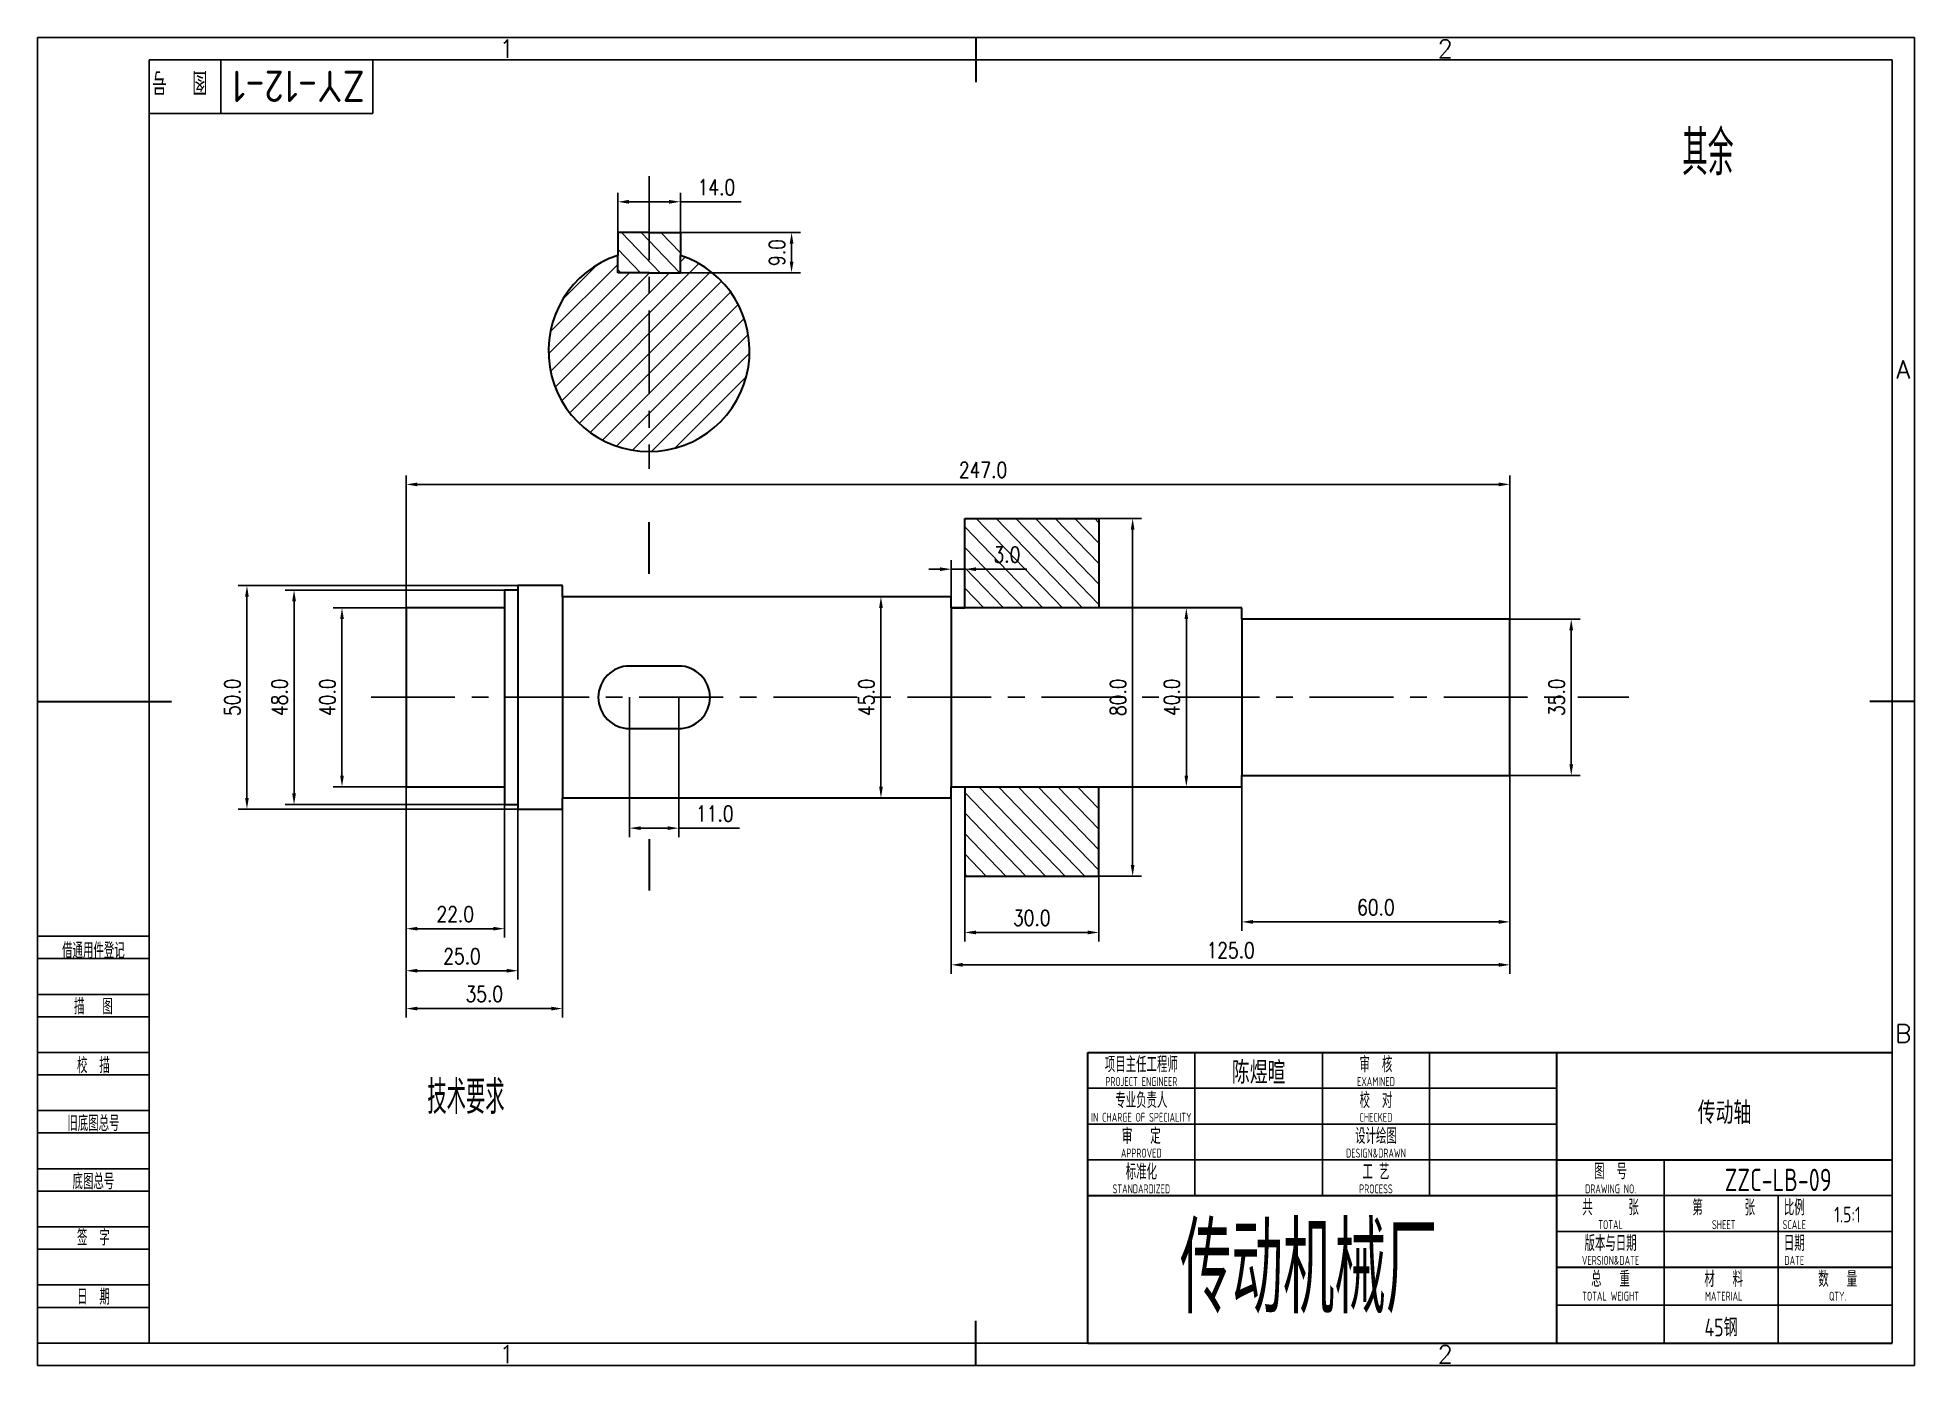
# Model space of a CAD drawing. Header units: millimetres. Extents: x 9435 to 9855, y 3347 to 3644.
import ezdxf
from ezdxf.enums import TextEntityAlignment as Align

# ---------------------------------------------------------------- set-up
doc = ezdxf.new("R2010")
doc.units = ezdxf.units.MM
doc.header["$LTSCALE"] = 15
doc.header["$PDMODE"] = 32
doc.linetypes.add('CENTER', pattern=[2, 1.25, -0.25, 0.25, -0.25])
doc.layers.add('1轮廓实线层', color=7, linetype='Continuous', lineweight=30)
for name, color, linetype in [('2细线层', 4, 'Continuous'), ('3中心线层', 1, 'CENTER'), ('5剖面线层', 2, 'Continuous'), ('6文字层', 3, 'Continuous'), ('7标注层', 4, 'Continuous'), ('图框层', 7, 'Continuous')]:
    doc.layers.add(name, color=color, linetype=linetype)
doc.styles.add('BS2024', font='romans.shx', dxfattribs={"width": 0.8, "bigfont": 'gbcbig.shx'})
doc.styles.add('PC_TEXTSTYLE', font='isocp.shx', dxfattribs={"width": 0.8, "bigfont": 'hzfs.shx'})
doc.styles.add('TH_GBDIM', font='romans.shx', dxfattribs={"width": 0.8, "bigfont": 'gbcbig.shx'})
doc.dimstyles.new('副本 BS2024_1.5：1', dxfattribs={"dimtxt": 3.5, "dimasz": 2.5, "dimexe": 2, "dimexo": 0, "dimgap": 1.5, "dimtad": 1, "dimdec": 1, "dimzin": 0, "dimdsep": 46, "dimtxsty": 'TH_GBDIM', "dimcen": 2.5, "dimclrd": 130, "dimclre": 130, "dimclrt": 3, "dimadec": 0, "dimazin": 0, "dimtfac": 0.714286, "dimtdec": 1, "dimtmove": 0, "dimatfit": 3, "dimfxl": 1, "dimtzin": 0, "dimlwd": -1, "dimlwe": -1, "dimarcsym": 1})

# ---------------------------------------------------------------- blocks, each defined once
blk = doc.blocks.new('PC_TITLE_BLOCK')
at = {"layer": '1轮廓实线层'}
for p, q in [((-180, 65), (0, 65)), ((-180, 0), (-180, 65)), ((-75, 0), (-75, 65)), ((-75, 41), (0, 41)), ((-180, 33), (-75, 33)), ((-75, 17), (0, 17)), ((-180, 0), (0, 0))]:
    blk.add_line(p, q, dxfattribs=at)
at = {"layer": '2细线层', "color": 101}
for p, q in [((-156, 33), (-156, 65)), ((-127.5, 33), (-127.5, 65)), ((-103.5, 33), (-103.5, 65)), ((-180, 57), (-75, 57)), ((-180, 49), (-75, 49)), ((-75, 41), (-180, 41)), ((-51, 0), (-51, 41)), ((-75, 33), (0, 33)), ((-25.5, 0), (-25.5, 33)), ((-75, 25), (0, 25)), ((-75, 8.5), (0, 8.5))]:
    blk.add_line(p, q, dxfattribs=at)
at = {"layer": '图框层'}
blk.add_line((0, 0), (0, 65), dxfattribs=at)
at = {"style": 'PC_TEXTSTYLE', "flags": 1}
for tag, p in [('产品名称或材料标记', (0, 17)), ('备注', (0, 8.5)), ('图纸张数', (0, 0))]:
    blk.add_attdef(tag, p, '', height=5, dxfattribs=at)
at = {"layer": '6文字层', "color": 101, "style": 'PC_TEXTSTYLE', "width": 0.667}
for s, height, p in [('项目主任工程师', 3.5, (-168, 62.5)), ('审  核', 3.5, (-115.5, 62.5)), ('PROJECT ENGINEER', 2, (-168, 58.5)), ('EXAMINED', 2, (-115.5, 58.5)), ('专业负责人', 3.5, (-168, 54.5)), ('校  对', 3.5, (-115.5, 54.5)), ('IN CHARGE OF SPECIALITY', 2, (-168, 50.5)), ('CHECKED', 2, (-115.5, 50.5)), ('审   定', 3.5, (-168, 46.5)), ('设计绘图', 3.5, (-115.5, 46.5)), ('APPROVED', 2, (-168, 42.5)), ('DESIGN&DRAWN', 2, (-115.5, 42.5)), ('标准化', 3.5, (-168, 38.5)), ('工 艺', 3.5, (-115.5, 38.5)), ('图  号', 3.5, (-63, 38.5)), ('STANDARDIZED', 2, (-168, 34.5)), ('PROCESS', 2, (-115.5, 34.5)), ('DRAWING NO.', 2, (-63, 34.5)), ('共      张', 3.5, (-63, 30.5)), ('第       张', 3.5, (-37.68, 30.5)), ('比例', 3.5, (-21.89, 30.5)), ('TOTAL', 2, (-63, 26.5)), ('SHEET', 2, (-37.68, 26.5)), ('SCALE', 2, (-21.89, 26.5)), ('版本与日期', 3.5, (-63, 22.5)), ('日期', 3.5, (-21.89, 22.5)), ('VERSION&DATE', 2, (-63, 18.5)), ('DATE', 2, (-21.89, 18.5)), ('总   重', 3.5, (-63, 14.5)), ('材   料', 3.5, (-37.68, 14.5)), ('数   量', 3.5, (-12.18, 14.5)), ('TOTAL WEIGHT', 2, (-63, 10.5)), ('MATERIAL', 2, (-37.68, 10.5)), ('QTY.', 2, (-12.18, 10.5))]:
    blk.add_text(s, height=height, dxfattribs=at).set_placement(p, align=Align.MIDDLE)
at = {"layer": '6文字层', "color": 101, "style": 'PC_TEXTSTYLE', "flags": 8}
for tag, height, width, p, p2 in [('项目主任工程师', 5, 1.056117, (-155, 58), (-128.5, 58)), ('审核', 5, 3.783727, (-102.5, 58), (-76, 58)), ('专业负责人', 5, 1.478564, (-155, 50), (-128.5, 50)), ('校对', 5, 3.783727, (-102.5, 50), (-76, 50)), ('审定', 5, 3.813757, (-155, 42), (-128.5, 42)), ('设计绘图', 5, 1.906878, (-102.5, 42), (-76, 42)), ('标准审查', 5, 1.855341, (-155, 34), (-128.5, 34)), ('工艺', 5, 3.97135, (-102.5, 34), (-76, 34)), ('图样代号', 5, 3.1875, (-48, 34), (-3, 34)), ('共几页', 3.5, 0.953151, (-66.69, 28.5), (-59.66, 28.5)), ('第几页', 3.5, 0.96618, (-41.38, 28.5), (-34.26, 28.5)), ('比例', 3.5, 3.31581, (-18, 27), (-2, 27)), ('版本与日期', 5, 1.295238, (-50, 18), (-27, 18)), ('日期', 3.5, 3.20214, (-17.33, 19), (-2, 19)), ('重量', 4, 3.957672, (-74, 1.5), (-52, 1.5)), ('材料', 4, 4.194226, (-50, 1.5), (-26.5, 1.5))]:
    blk.add_attdef(tag, text='', height=height, dxfattribs=dict(at, width=width)).set_placement(p, p2, align=Align.FIT)
blk = doc.blocks.new('PC_FJL_BLOCK')
at = {"layer": '2细线层'}
for p, q in [((-25, 91), (0, 91)), ((-25, 86), (0, 86)), ((-25, 78), (0, 78)), ((-25, 73), (0, 73)), ((-25, 65), (0, 65)), ((-25, 60), (0, 60)), ((-25, 52), (0, 52)), ((-25, 47), (0, 47)), ((-25, 39), (0, 39)), ((-25, 34), (0, 34)), ((-25, 26), (0, 26)), ((-25, 21), (0, 21)), ((-25, 13), (0, 13)), ((-25, 8), (0, 8)), ((-25, 0), (0, 0))]:
    blk.add_line(p, q, dxfattribs=at)
at = {"layer": '6文字层', "color": 3, "style": 'PC_TEXTSTYLE', "width": 0.667}
for s, p in [('借通用件登记', (-12.5, 87.97)), ('描   图', (-12.5, 75.47)), ('校  描', (-12.5, 62.31)), ('旧底图总号', (-12.5, 49.33)), ('底图总号', (-12.5, 36.33)), ('签  字', (-12.5, 23.8)), ('日  期', (-12.49, 10.5))]:
    blk.add_text(s, height=3.5, dxfattribs=at).set_placement(p, align=Align.MIDDLE)
at = {"layer": '6文字层', "style": 'PC_TEXTSTYLE'}
for tag, width, p, p2 in [('借通用件登记', 0.635294, (-23, 79), (-2, 79)), ('描图', 2.00708, (-23, 66), (-2, 66)), ('校图', 2.00708, (-23, 53), (-2, 53)), ('旧底图总号', 0.762353, (-23, 40), (-2, 40)), ('底图总号', 0.954947, (-23, 27), (-2, 27)), ('签字', 1.972174, (-23, 14), (-2, 14)), ('日期', 1.930213, (-23, 1), (-2, 1))]:
    blk.add_attdef(tag, text='', height=5, dxfattribs=dict(at, width=width)).set_placement(p, p2, align=Align.FIT)
blk = doc.blocks.new('PC_TYDH_BLOCK')
at = {"layer": '2细线层', "linetype": 'Continuous'}
for p, q in [((16, -12), (16, 0)), ((50, 0), (50, -12)), ((0, -12), (50, -12))]:
    blk.add_line(p, q, dxfattribs=at)
at = {"layer": '6文字层', "style": 'PC_TEXTSTYLE', "width": 0.667}
blk.add_text('图   号', height=5, rotation=180, dxfattribs=at).set_placement((13, -2.5))
at = {"layer": '6文字层', "style": 'PC_TEXTSTYLE', "width": 0.970975}
blk.add_attdef('图样代号', text='', height=7, rotation=180, dxfattribs=at).set_placement((48.24, -2.4), (18.35, -2.4), align=Align.FIT)
blk = doc.blocks.new('*D49')
at = {"layer": '2细线层', "color": 130, "transparency": 16777216}
for p, q in [((9552.72, 3521.37), (9480.1, 3521.37)), ((9482.1, 3518.87), (9482.1, 3473.87)), ((9552.72, 3471.37), (9480.1, 3471.37))]:
    blk.add_line(p, q, dxfattribs=at)
for points in [[(9481.68, 3518.87), (9482.51, 3518.87), (9482.1, 3521.37)], [(9481.68, 3473.87), (9482.51, 3473.87), (9482.1, 3471.37)]]:
    blk.add_solid(points, dxfattribs=at)
at = {"layer": 'Defpoints', "color": 0, "transparency": 16777216}
for p in [(9552.72, 3521.37), (9482.1, 3471.37), (9552.72, 3471.37)]:
    blk.add_point(p, dxfattribs=at)
at = {"layer": '2细线层', "color": 3, "transparency": 16777216, "insert": (9478.85, 3496.37), "char_height": 3.5, "attachment_point": 5, "rotation": 90, "style": 'TH_GBDIM'}
blk.add_mtext('50.0', dxfattribs=at)
blk = doc.blocks.new('*D50')
at = {"layer": '2细线层', "color": 130, "transparency": 16777216}
for p, q in [((9539.72, 3520.37), (9490.64, 3520.37)), ((9492.64, 3517.87), (9492.64, 3474.87)), ((9539.72, 3472.37), (9490.64, 3472.37))]:
    blk.add_line(p, q, dxfattribs=at)
for points in [[(9492.22, 3517.87), (9493.06, 3517.87), (9492.64, 3520.37)], [(9492.22, 3474.87), (9493.06, 3474.87), (9492.64, 3472.37)]]:
    blk.add_solid(points, dxfattribs=at)
at = {"layer": 'Defpoints', "color": 0, "transparency": 16777216}
for p in [(9539.72, 3520.37), (9492.64, 3472.37), (9539.72, 3472.37)]:
    blk.add_point(p, dxfattribs=at)
at = {"layer": '2细线层', "color": 3, "transparency": 16777216, "insert": (9489.39, 3496.37), "char_height": 3.5, "attachment_point": 5, "rotation": 90, "style": 'TH_GBDIM'}
blk.add_mtext('48.0', dxfattribs=at)
blk = doc.blocks.new('*D51')
at = {"layer": '2细线层', "color": 130, "transparency": 16777216}
for p, q in [((9517.72, 3516.37), (9501.37, 3516.37)), ((9503.37, 3513.87), (9503.37, 3478.87)), ((9517.72, 3476.37), (9501.37, 3476.37))]:
    blk.add_line(p, q, dxfattribs=at)
for points in [[(9502.96, 3513.87), (9503.79, 3513.87), (9503.37, 3516.37)], [(9502.96, 3478.87), (9503.79, 3478.87), (9503.37, 3476.37)]]:
    blk.add_solid(points, dxfattribs=at)
at = {"layer": 'Defpoints', "color": 0, "transparency": 16777216}
for p in [(9517.72, 3516.37), (9503.37, 3476.37), (9517.72, 3476.37)]:
    blk.add_point(p, dxfattribs=at)
at = {"layer": '2细线层', "color": 3, "transparency": 16777216, "insert": (9500.12, 3496.37), "char_height": 3.5, "attachment_point": 5, "rotation": 90, "style": 'TH_GBDIM'}
blk.add_mtext('40.0', dxfattribs=at)
blk = doc.blocks.new('*D52')
at = {"layer": '2细线层', "color": 130, "transparency": 16777216}
for p, q in [((9517.72, 3476.37), (9517.72, 3442.62)), ((9539.72, 3476.37), (9539.72, 3442.62)), ((9520.22, 3444.62), (9537.22, 3444.62))]:
    blk.add_line(p, q, dxfattribs=at)
for points in [[(9520.22, 3445.04), (9520.22, 3444.21), (9517.72, 3444.62)], [(9537.22, 3445.04), (9537.22, 3444.21), (9539.72, 3444.62)]]:
    blk.add_solid(points, dxfattribs=at)
at = {"layer": 'Defpoints', "color": 0, "transparency": 16777216}
for p in [(9517.72, 3476.37), (9539.72, 3476.37), (9539.72, 3444.62)]:
    blk.add_point(p, dxfattribs=at)
at = {"layer": '2细线层', "color": 3, "transparency": 16777216, "insert": (9528.72, 3447.87), "char_height": 3.5, "attachment_point": 5, "style": 'TH_GBDIM'}
blk.add_mtext('22.0', dxfattribs=at)
blk = doc.blocks.new('*D53')
at = {"layer": '2细线层', "color": 130, "transparency": 16777216}
for p, q in [((9517.72, 3476.37), (9517.72, 3433.22)), ((9542.72, 3471.37), (9542.72, 3433.22)), ((9520.22, 3435.22), (9540.22, 3435.22))]:
    blk.add_line(p, q, dxfattribs=at)
for points in [[(9520.22, 3435.64), (9520.22, 3434.8), (9517.72, 3435.22)], [(9540.22, 3435.64), (9540.22, 3434.8), (9542.72, 3435.22)]]:
    blk.add_solid(points, dxfattribs=at)
at = {"layer": 'Defpoints', "color": 0, "transparency": 16777216}
for p in [(9517.72, 3476.37), (9542.72, 3471.37), (9542.72, 3435.22)]:
    blk.add_point(p, dxfattribs=at)
at = {"layer": '2细线层', "color": 3, "transparency": 16777216, "insert": (9530.22, 3438.47), "char_height": 3.5, "attachment_point": 5, "style": 'TH_GBDIM'}
blk.add_mtext('25.0', dxfattribs=at)
blk = doc.blocks.new('*D54')
at = {"layer": '2细线层', "color": 130, "transparency": 16777216}
for p, q in [((9517.72, 3476.37), (9517.72, 3424.75)), ((9552.72, 3473.87), (9552.72, 3424.75)), ((9550.22, 3426.75), (9520.22, 3426.75))]:
    blk.add_line(p, q, dxfattribs=at)
for points in [[(9520.22, 3427.17), (9520.22, 3426.34), (9517.72, 3426.75)], [(9550.22, 3427.17), (9550.22, 3426.34), (9552.72, 3426.75)]]:
    blk.add_solid(points, dxfattribs=at)
at = {"layer": 'Defpoints', "color": 0, "transparency": 16777216}
for p in [(9517.72, 3476.37), (9552.72, 3473.87), (9517.72, 3426.75)]:
    blk.add_point(p, dxfattribs=at)
at = {"layer": '2细线层', "color": 3, "transparency": 16777216, "insert": (9535.22, 3430), "char_height": 3.5, "attachment_point": 5, "style": 'TH_GBDIM'}
blk.add_mtext('35.0', dxfattribs=at)
blk = doc.blocks.new('*D55')
at = {"layer": '2细线层', "color": 130, "transparency": 16777216}
for p, q in [((9704.72, 3478.87), (9704.72, 3444.14)), ((9764.72, 3478.87), (9764.72, 3444.14)), ((9762.22, 3446.14), (9707.22, 3446.14))]:
    blk.add_line(p, q, dxfattribs=at)
for points in [[(9707.22, 3446.56), (9707.22, 3445.72), (9704.72, 3446.14)], [(9762.22, 3446.56), (9762.22, 3445.72), (9764.72, 3446.14)]]:
    blk.add_solid(points, dxfattribs=at)
at = {"layer": 'Defpoints', "color": 0, "transparency": 16777216}
for p in [(9704.72, 3478.87), (9764.72, 3478.87), (9704.72, 3446.14)]:
    blk.add_point(p, dxfattribs=at)
at = {"layer": '2细线层', "color": 3, "transparency": 16777216, "insert": (9734.72, 3449.39), "char_height": 3.5, "attachment_point": 5, "style": 'TH_GBDIM'}
blk.add_mtext('60.0', dxfattribs=at)
blk = doc.blocks.new('*D56')
at = {"layer": '2细线层', "color": 130, "transparency": 16777216}
for p, q in [((9764.72, 3478.87), (9764.72, 3434.54)), ((9639.72, 3476.37), (9639.72, 3434.54)), ((9762.22, 3436.54), (9642.22, 3436.54))]:
    blk.add_line(p, q, dxfattribs=at)
for points in [[(9642.22, 3436.96), (9642.22, 3436.12), (9639.72, 3436.54)], [(9762.22, 3436.96), (9762.22, 3436.12), (9764.72, 3436.54)]]:
    blk.add_solid(points, dxfattribs=at)
at = {"layer": 'Defpoints', "color": 0, "transparency": 16777216}
for p in [(9764.72, 3478.87), (9639.72, 3476.37), (9639.72, 3436.54)]:
    blk.add_point(p, dxfattribs=at)
at = {"layer": '2细线层', "color": 3, "transparency": 16777216, "insert": (9702.22, 3439.79), "char_height": 3.5, "attachment_point": 5, "style": 'TH_GBDIM'}
blk.add_mtext('125.0', dxfattribs=at)
blk = doc.blocks.new('*D57')
at = {"layer": '2细线层', "color": 130, "transparency": 16777216}
for p, q in [((9517.72, 3516.37), (9517.72, 3545.99)), ((9764.72, 3513.87), (9764.72, 3545.99)), ((9762.22, 3543.99), (9520.22, 3543.99))]:
    blk.add_line(p, q, dxfattribs=at)
for points in [[(9520.22, 3544.41), (9520.22, 3543.57), (9517.72, 3543.99)], [(9762.22, 3544.41), (9762.22, 3543.57), (9764.72, 3543.99)]]:
    blk.add_solid(points, dxfattribs=at)
at = {"layer": 'Defpoints', "color": 0, "transparency": 16777216}
for p in [(9517.72, 3543.99), (9517.72, 3516.37), (9764.72, 3513.87)]:
    blk.add_point(p, dxfattribs=at)
at = {"layer": '2细线层', "color": 3, "transparency": 16777216, "insert": (9646.82, 3547.24), "char_height": 3.5, "attachment_point": 5, "style": 'TH_GBDIM'}
blk.add_mtext('247.0', dxfattribs=at)
blk = doc.blocks.new('*D58')
at = {"layer": '7标注层', "color": 130, "transparency": 16777216}
for p, q in [((9565.08, 3591.34), (9565.08, 3609.2)), ((9579.08, 3591.34), (9579.08, 3609.2)), ((9567.58, 3607.2), (9576.58, 3607.2)), ((9579.08, 3607.2), (9592.71, 3607.2))]:
    blk.add_line(p, q, dxfattribs=at)
for points in [[(9567.58, 3607.62), (9567.58, 3606.79), (9565.08, 3607.2)], [(9576.58, 3607.62), (9576.58, 3606.79), (9579.08, 3607.2)]]:
    blk.add_solid(points, dxfattribs=at)
at = {"layer": 'Defpoints', "color": 0, "transparency": 16777216}
for p in [(9579.08, 3607.2), (9565.08, 3591.34), (9579.08, 3591.34)]:
    blk.add_point(p, dxfattribs=at)
at = {"layer": '7标注层', "color": 3, "transparency": 16777216, "insert": (9587.15, 3610.45), "char_height": 3.5, "attachment_point": 5, "style": 'TH_GBDIM'}
blk.add_mtext('14.0', dxfattribs=at)
blk = doc.blocks.new('*D59')
at = {"layer": '7标注层', "color": 130, "transparency": 16777216}
for p, q in [((9572.08, 3600.34), (9605.97, 3600.34)), ((9603.97, 3593.84), (9603.97, 3597.84)), ((9572.08, 3591.34), (9605.97, 3591.34))]:
    blk.add_line(p, q, dxfattribs=at)
for points in [[(9603.56, 3597.84), (9604.39, 3597.84), (9603.97, 3600.34)], [(9603.56, 3593.84), (9604.39, 3593.84), (9603.97, 3591.34)]]:
    blk.add_solid(points, dxfattribs=at)
at = {"layer": 'Defpoints', "color": 0, "transparency": 16777216}
for p in [(9572.08, 3600.34), (9603.97, 3600.34), (9572.08, 3591.34)]:
    blk.add_point(p, dxfattribs=at)
at = {"layer": '7标注层', "color": 3, "transparency": 16777216, "insert": (9600.72, 3595.84), "char_height": 3.5, "attachment_point": 5, "rotation": 90, "style": 'TH_GBDIM'}
blk.add_mtext('9.0', dxfattribs=at)
blk = doc.blocks.new('*D60')
at = {"layer": '2细线层', "color": 130, "transparency": 16777216}
for p, q in [((9567.72, 3496.37), (9567.72, 3465.11)), ((9578.72, 3496.37), (9578.72, 3465.11)), ((9570.22, 3467.11), (9576.22, 3467.11)), ((9578.72, 3467.11), (9592.35, 3467.11))]:
    blk.add_line(p, q, dxfattribs=at)
for points in [[(9570.22, 3467.52), (9570.22, 3466.69), (9567.72, 3467.11)], [(9576.22, 3467.52), (9576.22, 3466.69), (9578.72, 3467.11)]]:
    blk.add_solid(points, dxfattribs=at)
at = {"layer": 'Defpoints', "color": 0, "transparency": 16777216}
for p in [(9567.72, 3496.37), (9578.72, 3496.37), (9578.72, 3467.11)]:
    blk.add_point(p, dxfattribs=at)
at = {"layer": '2细线层', "color": 3, "transparency": 16777216, "insert": (9586.79, 3470.36), "char_height": 3.5, "attachment_point": 5, "style": 'TH_GBDIM'}
blk.add_mtext('11.0', dxfattribs=at)
blk = doc.blocks.new('*D61')
at = {"layer": '7标注层', "color": 130, "transparency": 16777216}
for p, q in [((9623.97, 3518.87), (9621.97, 3518.87)), ((9623.97, 3516.37), (9623.97, 3476.37)), ((9623.97, 3473.87), (9621.97, 3473.87))]:
    blk.add_line(p, q, dxfattribs=at)
for points in [[(9623.56, 3516.37), (9624.39, 3516.37), (9623.97, 3518.87)], [(9623.56, 3476.37), (9624.39, 3476.37), (9623.97, 3473.87)]]:
    blk.add_solid(points, dxfattribs=at)
at = {"layer": 'Defpoints', "color": 0, "transparency": 16777216}
for p in [(9623.97, 3518.87), (9623.97, 3473.87), (9623.97, 3473.87)]:
    blk.add_point(p, dxfattribs=at)
at = {"layer": '7标注层', "color": 3, "transparency": 16777216, "insert": (9620.72, 3496.37), "char_height": 3.5, "attachment_point": 5, "rotation": 90, "style": 'TH_GBDIM'}
blk.add_mtext('45.0', dxfattribs=at)
blk = doc.blocks.new('*D62')
at = {"layer": '7标注层', "color": 130, "transparency": 16777216}
for p, q in [((9692.31, 3516.37), (9690.31, 3516.37)), ((9692.31, 3513.87), (9692.31, 3478.87)), ((9692.31, 3476.37), (9690.31, 3476.37))]:
    blk.add_line(p, q, dxfattribs=at)
for points in [[(9691.89, 3513.87), (9692.72, 3513.87), (9692.31, 3516.37)], [(9691.89, 3478.87), (9692.72, 3478.87), (9692.31, 3476.37)]]:
    blk.add_solid(points, dxfattribs=at)
at = {"layer": 'Defpoints', "color": 0, "transparency": 16777216}
for p in [(9692.31, 3516.37), (9692.31, 3476.37), (9692.31, 3476.37)]:
    blk.add_point(p, dxfattribs=at)
at = {"layer": '7标注层', "color": 3, "transparency": 16777216, "insert": (9689.06, 3496.37), "char_height": 3.5, "attachment_point": 5, "rotation": 90, "style": 'TH_GBDIM'}
blk.add_mtext('40.0', dxfattribs=at)
blk = doc.blocks.new('*D63')
at = {"layer": '7标注层', "color": 130, "transparency": 16777216}
for p, q in [((9764.72, 3513.87), (9780.44, 3513.87)), ((9778.44, 3511.37), (9778.44, 3481.37)), ((9764.72, 3478.87), (9780.44, 3478.87))]:
    blk.add_line(p, q, dxfattribs=at)
for points in [[(9778.02, 3511.37), (9778.86, 3511.37), (9778.44, 3513.87)], [(9778.02, 3481.37), (9778.86, 3481.37), (9778.44, 3478.87)]]:
    blk.add_solid(points, dxfattribs=at)
at = {"layer": 'Defpoints', "color": 0, "transparency": 16777216}
for p in [(9764.72, 3513.87), (9764.72, 3478.87), (9778.44, 3478.87)]:
    blk.add_point(p, dxfattribs=at)
at = {"layer": '7标注层', "color": 3, "transparency": 16777216, "insert": (9775.19, 3496.37), "char_height": 3.5, "attachment_point": 5, "rotation": 90, "style": 'TH_GBDIM'}
blk.add_mtext('35.0', dxfattribs=at)
blk = doc.blocks.new('*D64')
at = {"layer": '7标注层', "color": 130, "transparency": 16777216}
for p, q in [((9672.72, 3536.37), (9682.29, 3536.37)), ((9680.29, 3533.87), (9680.29, 3458.87)), ((9672.72, 3456.37), (9682.29, 3456.37))]:
    blk.add_line(p, q, dxfattribs=at)
for points in [[(9679.88, 3533.87), (9680.71, 3533.87), (9680.29, 3536.37)], [(9679.88, 3458.87), (9680.71, 3458.87), (9680.29, 3456.37)]]:
    blk.add_solid(points, dxfattribs=at)
at = {"layer": 'Defpoints', "color": 0, "transparency": 16777216}
for p in [(9672.72, 3536.37), (9672.72, 3456.37), (9680.29, 3456.37)]:
    blk.add_point(p, dxfattribs=at)
at = {"layer": '7标注层', "color": 3, "transparency": 16777216, "insert": (9677.04, 3496.37), "char_height": 3.5, "attachment_point": 5, "rotation": 90, "style": 'TH_GBDIM'}
blk.add_mtext('80.0', dxfattribs=at)
blk = doc.blocks.new('*D66')
at = {"layer": '7标注层', "color": 130, "transparency": 16777216}
for p, q in [((9637.22, 3525.03), (9634.72, 3525.03)), ((9639.72, 3518.87), (9639.72, 3527.03)), ((9639.72, 3525.03), (9642.72, 3525.03)), ((9642.72, 3516.37), (9642.72, 3527.03)), ((9645.22, 3525.03), (9656.59, 3525.03))]:
    blk.add_line(p, q, dxfattribs=at)
for points in [[(9637.22, 3525.44), (9637.22, 3524.61), (9639.72, 3525.03)], [(9645.22, 3525.44), (9645.22, 3524.61), (9642.72, 3525.03)]]:
    blk.add_solid(points, dxfattribs=at)
at = {"layer": 'Defpoints', "color": 0, "transparency": 16777216}
for p in [(9642.72, 3525.03), (9639.72, 3518.87), (9642.72, 3516.37)]:
    blk.add_point(p, dxfattribs=at)
at = {"layer": '7标注层', "color": 3, "transparency": 16777216, "insert": (9652.15, 3528.28), "char_height": 3.5, "attachment_point": 5, "style": 'TH_GBDIM'}
blk.add_mtext('3.0', dxfattribs=at)
blk = doc.blocks.new('*D67')
at = {"layer": '7标注层', "color": 130, "transparency": 16777216}
for p, q in [((9642.72, 3456.37), (9642.72, 3441.78)), ((9672.72, 3456.37), (9672.72, 3441.78)), ((9645.22, 3443.78), (9670.22, 3443.78))]:
    blk.add_line(p, q, dxfattribs=at)
for points in [[(9645.22, 3444.2), (9645.22, 3443.36), (9642.72, 3443.78)], [(9670.22, 3444.2), (9670.22, 3443.36), (9672.72, 3443.78)]]:
    blk.add_solid(points, dxfattribs=at)
at = {"layer": 'Defpoints', "color": 0, "transparency": 16777216}
for p in [(9642.72, 3456.37), (9672.72, 3456.37), (9672.72, 3443.78)]:
    blk.add_point(p, dxfattribs=at)
at = {"layer": '7标注层', "color": 3, "transparency": 16777216, "insert": (9657.72, 3447.03), "char_height": 3.5, "attachment_point": 5, "style": 'TH_GBDIM'}
blk.add_mtext('30.0', dxfattribs=at)

msp = doc.modelspace()

# ---------------------------------------------------------------- hatches: boundary and pattern name
at = {"layer": '3中心线层', "true_color": 0xf8d731}
h = msp.add_hatch(dxfattribs=at)
h.set_pattern_fill('ANSI31', color=40, angle=89)
h.paths.add_polyline_path([(9672.72, 3536.37), (9642.72, 3536.37), (9642.72, 3516.37), (9672.72, 3516.37)])
h.paths.add_polyline_path([(9672.72, 3476.37), (9642.72, 3476.37), (9642.72, 3456.37), (9672.72, 3456.37)])
at = {"layer": '5剖面线层', "true_color": 0xf8d731}
h = msp.add_hatch(dxfattribs=at)
h.set_pattern_fill('ANSI31', color=40, angle=89)
h.paths.add_polyline_path([(9579.08, 3600.34), (9572.08, 3600.34), (9565.08, 3600.34), (9565.08, 3595.22), (9565.08, 3591.34), (9572.08, 3591.34), (9579.08, 3591.34), (9579.08, 3595.22)])
h = msp.add_hatch(dxfattribs=at)
h.set_pattern_fill('ANSI31', color=40)
h.paths.add_polyline_path([(9579.08, 3595.22), (9579.08, 3591.34), (9572.08, 3591.34), (9565.08, 3591.34), (9565.08, 3595.22, 6.269058)])

# ---------------------------------------------------------------- linework, layer by layer
at = {"layer": '1轮廓实线层'}
for p, q in [((9645.24, 3643.93), (9645.24, 3633.93)), ((9435.24, 3495.43), (9465.24, 3495.43)), ((9855.24, 3495.43), (9845.24, 3495.43)), ((9645.24, 3346.93), (9645.24, 3356.93))]:
    msp.add_line(p, q, dxfattribs=at)
at = {"layer": '1轮廓实线层', "color": 0}
for p, q in [((9572.08, 3600.34), (9565.08, 3600.34)), ((9565.08, 3600.34), (9565.08, 3595.22)), ((9572.08, 3600.34), (9579.08, 3600.34)), ((9579.08, 3600.34), (9579.08, 3595.22)), ((9565.08, 3591.34), (9565.08, 3595.22)), ((9579.08, 3591.34), (9579.08, 3595.22)), ((9572.08, 3591.34), (9565.08, 3591.34)), ((9572.08, 3591.34), (9579.08, 3591.34)), ((9572.08, 3523.98), (9572.08, 3535.52)), ((9642.72, 3516.37), (9642.72, 3536.37)), ((9642.72, 3536.37), (9672.72, 3536.37)), ((9672.72, 3536.37), (9672.72, 3516.37)), ((9639.72, 3516.37), (9642.72, 3516.37)), ((9639.72, 3476.37), (9642.72, 3476.37)), ((9642.72, 3476.37), (9642.72, 3456.37)), ((9672.72, 3456.37), (9672.72, 3476.37)), ((9572.08, 3464.62), (9572.08, 3453.19)), ((9642.72, 3456.37), (9672.72, 3456.37))]:
    msp.add_line(p, q, dxfattribs=at)
at = {"layer": '1轮廓实线层', "color": 0, "lineweight": 30}
for p, q in [((9542.72, 3520.37), (9539.72, 3520.37)), ((9539.72, 3520.37), (9539.72, 3472.37)), ((9539.72, 3520.37), (9539.72, 3516.37)), ((9552.72, 3521.37), (9542.72, 3521.37)), ((9542.72, 3521.37), (9542.72, 3520.37)), ((9542.72, 3520.37), (9542.72, 3471.37)), ((9552.72, 3518.87), (9552.72, 3521.37)), ((9539.72, 3516.37), (9517.72, 3516.37)), ((9517.72, 3516.37), (9517.72, 3476.37)), ((9639.72, 3518.87), (9552.72, 3518.87)), ((9552.72, 3518.87), (9552.72, 3473.87)), ((9552.72, 3518.87), (9552.72, 3496.37)), ((9639.72, 3516.37), (9639.72, 3518.87)), ((9704.72, 3516.37), (9639.72, 3516.37)), ((9639.72, 3516.37), (9639.72, 3476.37)), ((9704.72, 3513.87), (9704.72, 3516.37)), ((9764.72, 3513.87), (9704.72, 3513.87)), ((9704.72, 3513.87), (9704.72, 3478.87)), ((9764.72, 3478.87), (9764.72, 3513.87)), ((9578.72, 3503.37), (9567.72, 3503.37)), ((9567.72, 3489.37), (9578.72, 3489.37)), ((9704.72, 3478.87), (9764.72, 3478.87)), ((9704.72, 3476.37), (9704.72, 3478.87)), ((9517.72, 3476.37), (9539.72, 3476.37)), ((9552.72, 3473.87), (9639.72, 3473.87)), ((9552.72, 3471.37), (9552.72, 3473.87)), ((9639.72, 3476.37), (9704.72, 3476.37)), ((9639.72, 3473.87), (9639.72, 3476.37)), ((9539.72, 3472.37), (9542.72, 3472.37)), ((9542.72, 3472.37), (9542.72, 3471.37)), ((9542.72, 3471.37), (9552.72, 3471.37))]:
    msp.add_line(p, q, dxfattribs=at)
at = {"layer": '1轮廓实线层', "color": 0}
msp.add_arc((9572.08, 3573.84), 22.5, 108.1262, 71.8738, dxfattribs=at)
at = {"layer": '1轮廓实线层', "color": 0, "lineweight": 30}
for centre, start, end in [((9567.72, 3496.37), 90, 270), ((9578.72, 3496.37), 270, 90)]:
    msp.add_arc(centre, 7, start, end, dxfattribs=at)
at = {"layer": '2细线层'}
for p, q in [((9435.24, 3346.93), (9435.24, 3643.93)), ((9855.24, 3643.93), (9435.24, 3643.93)), ((9435.24, 3643.93), (9435.24, 3638.93)), ((9645.24, 3643.93), (9645.24, 3638.93)), ((9855.24, 3643.93), (9855.24, 3346.93)), ((9855.24, 3495.43), (9850.24, 3495.43)), ((9435.24, 3346.93), (9435.24, 3351.93)), ((9645.24, 3346.93), (9645.24, 3351.93)), ((9435.24, 3346.93), (9855.24, 3346.93)), ((9855.24, 3346.93), (9850.24, 3346.93))]:
    msp.add_line(p, q, dxfattribs=at)
at = {"layer": '3中心线层'}
for p, q in [((9572.08, 3612.91), (9572.08, 3547.48)), ((9509.9, 3496.37), (9791.29, 3496.37))]:
    msp.add_line(p, q, dxfattribs=at)
at = {"layer": '3中心线层', "color": 0}
msp.add_line((9517.72, 3516.37), (9517.72, 3496.37), dxfattribs=at)
at = {"layer": '图框层'}
for p, q in [((9460.24, 3351.93), (9460.24, 3638.93)), ((9850.24, 3638.93), (9460.24, 3638.93)), ((9850.24, 3638.93), (9850.24, 3351.93)), ((9460.24, 3351.93), (9850.24, 3351.93))]:
    msp.add_line(p, q, dxfattribs=at)

# ---------------------------------------------------------------- block references
ref = msp.add_blockref('PC_TYDH_BLOCK', (9460.24, 3638.93), dxfattribs=at)
ref.add_attrib('图样代号', 'ZY-12-1', dxfattribs={"layer": '6文字层', "height": 7, "rotation": 180, "style": 'PC_TEXTSTYLE', "width": 0.918385}).set_placement((9508.48, 3636.53), (9478.59, 3636.53), align=Align.FIT)
msp.add_blockref('PC_FJL_BLOCK', (9460.24, 3351.93), dxfattribs=at)
ref = msp.add_blockref('PC_TITLE_BLOCK', (9850.24, 3351.93), dxfattribs=at)
ref.add_attrib('材料', '45钢', dxfattribs={"layer": '6文字层', "color": 101, "height": 4, "style": 'PC_TEXTSTYLE', "width": 0.8}).set_placement((9811.99, 3353.43), align=Align.CENTER)
ref.add_attrib('项目主任工程师', '陈煜暄', dxfattribs={"layer": '6文字层', "color": 101, "height": 5, "style": 'PC_TEXTSTYLE', "width": 0.8}).set_placement((9708.49, 3409.93), align=Align.CENTER)
ref.add_attrib('图样名称', '传动轴', dxfattribs={"layer": '6文字层', "color": 101, "height": 5, "style": 'PC_TEXTSTYLE', "width": 0.8}).set_placement((9812.74, 3400.93), align=Align.CENTER)
ref.add_attrib('图样代号', 'ZZC-LB-09', dxfattribs={"layer": '6文字层', "color": 101, "height": 5, "style": 'PC_TEXTSTYLE', "width": 0.8}).set_placement((9824.74, 3385.93), align=Align.CENTER)
ref.add_attrib('比例', '1.5:1', dxfattribs={"layer": '6文字层', "color": 101, "height": 3.5, "style": 'PC_TEXTSTYLE', "width": 0.8}).set_placement((9840.24, 3378.93), align=Align.CENTER)

# ---------------------------------------------------------------- texts
at = {"layer": '6文字层', "style": 'TH_GBDIM'}
for s, p in [('1', (9540.24, 3641.43)), ('2', (9750.24, 3641.43)), ('A', (9852.74, 3569.68)), ('B', (9852.74, 3421.18)), ('1', (9540.24, 3349.43)), ('2', (9750.24, 3349.43))]:
    msp.add_text(s, height=4, dxfattribs=at).set_placement(p, align=Align.MIDDLE)
at = {"layer": '7标注层', "attachment_point": 1, "style": 'BS2024'}
for s, width, insert, char_height in [('其余', 20.8929, (9803.25, 3623.14), 10), ('技术要求', 23.7693, (9522.47, 3410.7), 7.5), ('{\\C85;\\c4766296;传动机械厂}', 80.3614, (9690.88, 3378.53), 20)]:
    msp.add_mtext_dynamic_manual_height_columns(s, width=width, gutter_width=12.5, heights=[0], dxfattribs=dict(at, insert=insert, char_height=char_height))

# ---------------------------------------------------------------- dimensions: what is measured, and where the dimension line sits
at = {"layer": '2细线层', "color": 0}
dim = msp.add_linear_dim(base=(9517.72, 3543.99), p1=(9764.72, 3513.87), p2=(9517.72, 3516.37), angle=180, dimstyle='副本 BS2024_1.5：1', dxfattribs=at)
dim.commit()
dim.dimension.update_dxf_attribs({"geometry": '*D57', "text_midpoint": (9646.82, 3543.99), "dimtype": 160})
for base, p1, p2, angle, picture, middle in [((9482.1, 3471.37), (9552.72, 3521.37), (9552.72, 3471.37), 90, '*D49', (9478.85, 3496.37)), ((9492.64, 3472.37), (9539.72, 3520.37), (9539.72, 3472.37), 90, '*D50', (9489.39, 3496.37)), ((9503.37, 3476.37), (9517.72, 3516.37), (9517.72, 3476.37), 90, '*D51', (9500.12, 3496.37)), ((9639.72, 3436.54), (9764.72, 3478.87), (9639.72, 3476.37), 180, '*D56', (9702.22, 3439.79)), ((9704.72, 3446.14), (9764.72, 3478.87), (9704.72, 3478.87), 180, '*D55', (9734.72, 3449.39))]:
    dim = msp.add_linear_dim(base=base, p1=p1, p2=p2, angle=angle, dimstyle='副本 BS2024_1.5：1', dxfattribs=at)
    dim.commit()
    dim.dimension.update_dxf_attribs({"geometry": picture, "text_midpoint": middle})
for base, p1, p2, picture, middle in [((9578.72, 3467.11), (9567.72, 3496.37), (9578.72, 3496.37), '*D60', (9586.79, 3470.36)), ((9539.72, 3444.62), (9517.72, 3476.37), (9539.72, 3476.37), '*D52', (9528.72, 3447.87)), ((9542.72, 3435.22), (9517.72, 3476.37), (9542.72, 3471.37), '*D53', (9530.22, 3438.47)), ((9517.72, 3426.75), (9552.72, 3473.87), (9517.72, 3476.37), '*D54', (9535.22, 3430))]:
    dim = msp.add_linear_dim(base=base, p1=p1, p2=p2, dimstyle='副本 BS2024_1.5：1', dxfattribs=at)
    dim.commit()
    dim.dimension.update_dxf_attribs({"geometry": picture, "text_midpoint": middle})
at = {"layer": '7标注层', "color": 0}
dim = msp.add_linear_dim(base=(9579.08, 3607.2), p1=(9565.08, 3591.34), p2=(9579.08, 3591.34), dimstyle='副本 BS2024_1.5：1', dxfattribs=at)
dim.commit()
dim.dimension.update_dxf_attribs({"geometry": '*D58', "text_midpoint": (9587.15, 3607.2), "dimtype": 160})
for base, p1, p2, angle, picture, middle in [((9603.97, 3600.34), (9572.08, 3591.34), (9572.08, 3600.34), 90, '*D59', (9600.72, 3595.84)), ((9680.29, 3456.37), (9672.72, 3536.37), (9672.72, 3456.37), 90, '*D64', (9677.04, 3496.37)), ((9623.97, 3473.87), (9623.97, 3518.87), (9623.97, 3473.87), 270, '*D61', (9620.72, 3496.37)), ((9692.31, 3476.37), (9692.31, 3516.37), (9692.31, 3476.37), 270, '*D62', (9689.06, 3496.37)), ((9778.44, 3478.87), (9764.72, 3513.87), (9764.72, 3478.87), 90, '*D63', (9775.19, 3496.37))]:
    dim = msp.add_linear_dim(base=base, p1=p1, p2=p2, angle=angle, dimstyle='副本 BS2024_1.5：1', dxfattribs=at)
    dim.commit()
    dim.dimension.update_dxf_attribs({"geometry": picture, "text_midpoint": middle})
for base, p1, p2, picture, middle in [((9642.72, 3525.03), (9639.72, 3518.87), (9642.72, 3516.37), '*D66', (9652.15, 3528.28)), ((9672.72, 3443.78), (9642.72, 3456.37), (9672.72, 3456.37), '*D67', (9657.72, 3447.03))]:
    dim = msp.add_linear_dim(base=base, p1=p1, p2=p2, dimstyle='副本 BS2024_1.5：1', dxfattribs=at)
    dim.commit()
    dim.dimension.update_dxf_attribs({"geometry": picture, "text_midpoint": middle})

doc.saveas('drawing.dxf')
